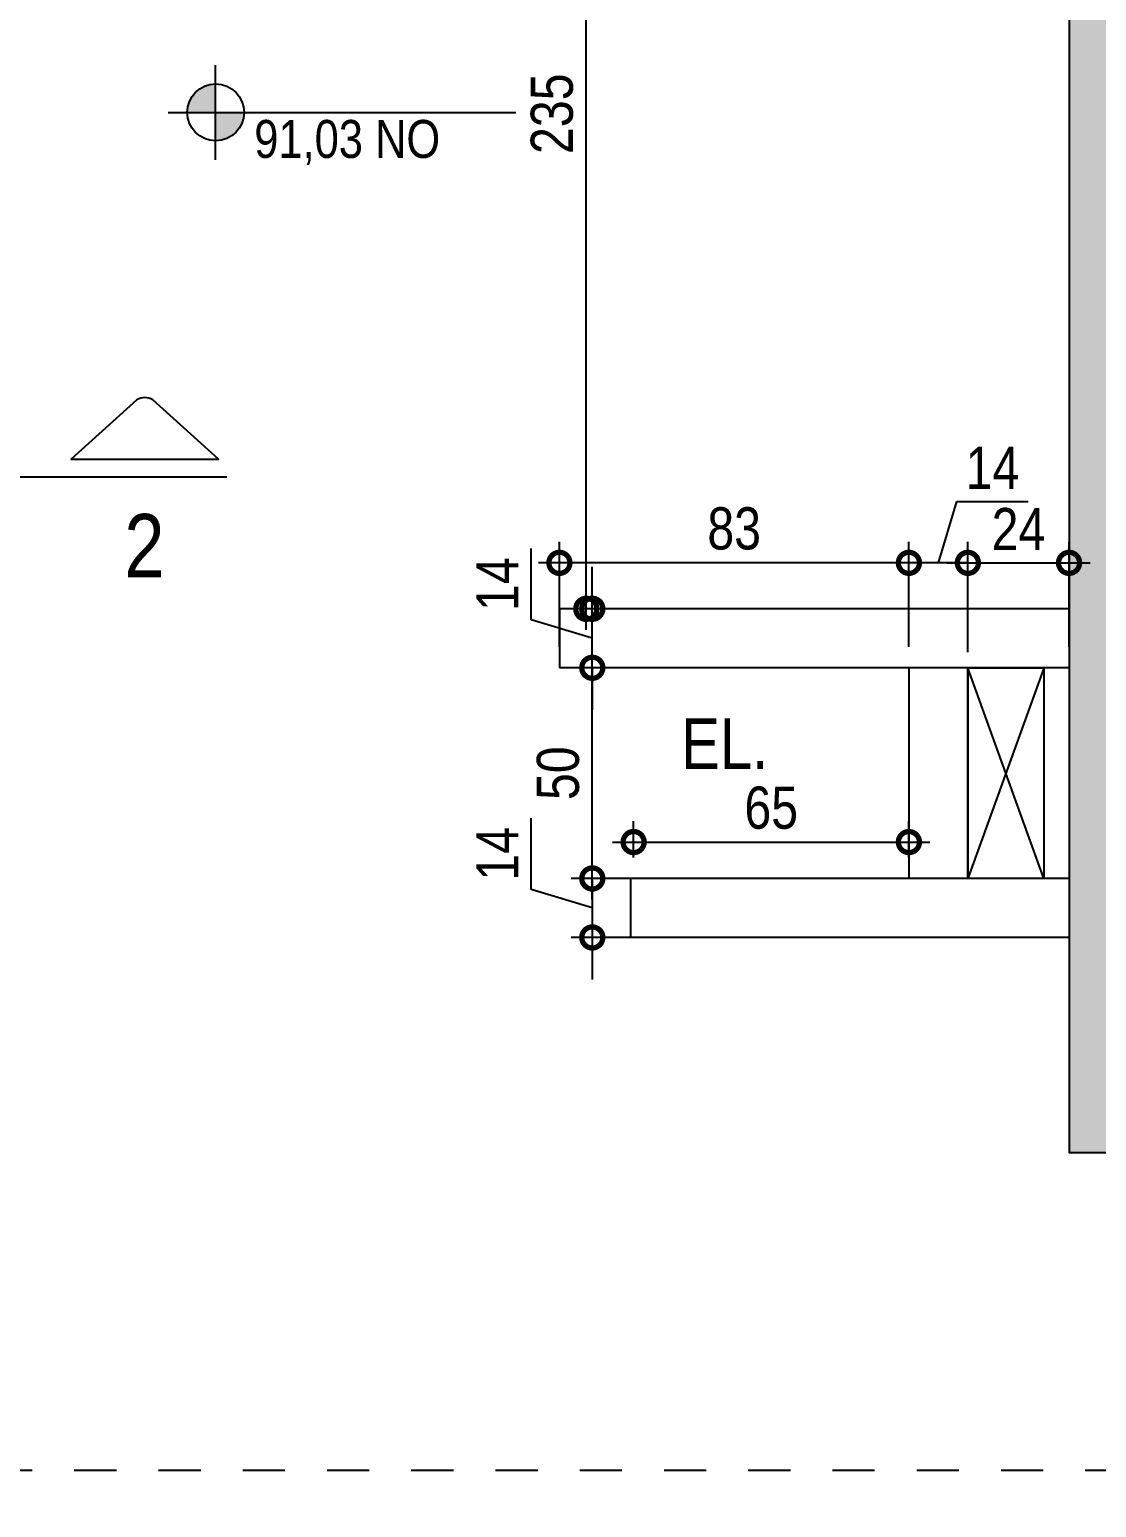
# Model space of a CAD drawing. Header units: metres. Extents: x -23 to 570, y -25 to 184.
# Drawn here: x 102.572 to 105.105, y 3.118 to 6.625 of the extents above; entities that cross this region are included whole.
import ezdxf
from ezdxf.enums import TextEntityAlignment as Align

# ---------------------------------------------------------------- set-up
doc = ezdxf.new("R2010")
doc.units = ezdxf.units.M
doc.header["$LTSCALE"] = 0.1
doc.linetypes.add('DUPLEX SUPERIOR$0$ESTILO_TQS_0004', pattern=[1.12, 0.5, -0.2, 0.01, -0.2, 0.01, -0.2])
for name, color, linetype in [('ARQ-DIM', 2, 'Continuous'), ('ARQ-SIM', 1, 'Continuous'), ('ARQ-TXT', 2, 'Continuous'), ('DUPLEX SUPERIOR$0$205', 7, 'DUPLEX SUPERIOR$0$ESTILO_TQS_0004'), ('DUPLEX SUPERIOR$0$3', 2, 'Continuous'), ('DUPLEX SUPERIOR$0$4', 2, 'Continuous'), ('DUPLEX SUPERIOR$0$ARQ-ALV OSSO', 5, 'Continuous'), ('DUPLEX SUPERIOR$0$ARQ-AUX1', 1, 'Continuous')]:
    doc.layers.add(name, color=color, linetype=linetype)
doc.styles.add('Adesa', font='ARIALN.TTF')
doc.styles.add('M50', font='ARIALN.TTF', dxfattribs={"height": 0.15})
doc.dimstyles.new('ADESA 1-0050', dxfattribs={"dimtxt": 0.1, "dimasz": 0.1, "dimexe": 0.05, "dimexo": 0.05, "dimgap": 0.03, "dimtad": 1, "dimdec": 1, "dimlfac": 100, "dimzin": 12, "dimtxsty": 'Adesa', "dimblk": 'DOTSMALL', "dimcen": 1, "dimdle": 0.05, "dimclrd": 1, "dimclre": 1, "dimclrt": 256, "dimazin": 3, "dimtm": 1e-09, "dimtfac": 1, "dimtdec": 1, "dimtmove": 1, "dimatfit": 0, "dimldrblk": 'DOTSMALL', "dimfxl": 0.8, "dimtvp": 2, "dimtolj": 1, "dimtzin": 0, "dimarcsym": 0})

# ---------------------------------------------------------------- blocks, each defined once
blk = doc.blocks.new('DUPLEX SUPERIOR$0$EST-LO-012-BAR-R00')
at = {"layer": 'DUPLEX SUPERIOR$0$3'}
h = blk.add_hatch(color=8, dxfattribs=at)
h.dxf.hatch_style = 1
h.paths.add_polyline_path([(12.990166, -733.007865), (-0.004452, -733.007865), (-0.004452, -859.007865), (12.990166, -859.007865)], flags=16)
h.paths.add_polyline_path([(12.990166, -474.009684), (-0.004452, -474.009684), (-0.004452, -600.009684), (12.990166, -600.009684)], flags=16)
h.paths.add_polyline_path([(12.990166, -41.006716), (0, -41.006716), (0, -167.006716), (12.990166, -167.006716)], flags=16)
h.paths.add_polyline_path([(-77.500305, 296.001179), (-239.500305, 296.001179), (-239.500305, 282.997389), (-77.500305, 282.997389)], flags=16)
h.paths.add_polyline_path([(1027.995156, -74.001904), (1014.985014, -74.001904), (1014.985014, -183.00198), (1012.995156, -183.00198), (1012.995156, -196.001904), (1027.995156, -196.001904)], flags=17)
h.paths.add_polyline_path([(-1534.999687, -396.002061), (-1547.999687, -396.002061), (-1547.999687, -566.99002), (-1534.999687, -566.99002), (-1534.999687, -458.002855), (-1532.999904, -458.002855), (-1532.999904, -445.003037), (-1534.999687, -445.003037)], flags=17)
h.paths.add_polyline_path([(-1547.999687, -245.000884), (-1547.999687, -74.000884), (-1534.999687, -74.000884), (-1534.999687, -183.000531), (-1532.999687, -183.000531), (-1532.999687, -196.000349), (-1534.999687, -196.000349), (-1534.999687, -245.000884)])
h.paths.add_polyline_path([(1027.995404, -566.99002), (1014.995404, -566.99002), (1014.995404, -458.001482), (1012.995404, -458.001482), (1012.995404, -444.99002), (1027.995404, -444.99002)])
h.paths.add_polyline_path([(-251.979379, -937.001358), (-251.979379, -924.001358), (-232.004486, -924.000659), (-232.004486, -855.000659), (-213.004486, -855.000659), (-213.004486, -924.000659), (-0.004452, -924.001358), (-0.004452, -415.003177), (-213.011238, -415.003177), (-213.011238, -482.000175), (-232.011238, -482.000175), (-232.011238, -396.003177), (280.995777, -396.003177), (280.995777, -409.003386), (12.995548, -409.003386), (12.995548, -937.001358)])
h.paths.add_polyline_path([(-517.003335, -245.000006), (-517.003335, 296.001179), (12.994618, 296.001179), (12.994618, -232.000209), (280.995777, -232.000209), (280.995777, -245), (0, -245), (0, 0), (-249.000312, 0), (-249.000312, 12.998784), (-0.000305, 12.998784), (-0.000305, 282.997389), (-504.003335, 282.997389), (-504.003335, -245.000006)])
h.paths.add_polyline_path([(-801.000061, -408.999165), (-520.003335, -408.999165), (-520.003335, -395.999165), (-801.000061, -395.999165)], flags=17)
h.paths.add_polyline_path([(719.496112, -409.003033), (719.496112, -396.003386), (459.996043, -396.003386), (459.996043, -541.004109), (472.996043, -541.004109), (472.996043, -409.003033)], flags=17)
h.paths.add_polyline_path([(719.496112, -232.000353), (472.996043, -232.000353), (472.996043, -99.999277), (459.996043, -99.999277), (459.996043, -245), (719.496112, -245)], flags=17)
h.paths.add_polyline_path([(-993.00031, -541.004109), (-980.00031, -541.004109), (-980.00031, -396.003386), (-1239.500379, -396.003386), (-1239.500379, -409.003386), (-993.00031, -409.003386)], flags=17)
h.paths.add_polyline_path([(-993.00031, -99.999277), (-993.00031, -232), (-1239.500379, -232), (-1239.500379, -245), (-980.00031, -245), (-980.00031, -99.999277)], flags=17)
h.paths.add_polyline_path([(-801.000061, -245), (-520.003335, -245), (-520.003335, -232), (-801.000061, -232)], flags=17)
h.paths.add_polyline_path([(-517.003335, -937.002217), (-352.982201, -937.002217), (-352.982201, -924.002217), (-504.003335, -924.002217), (-504.003335, -395.999165), (-517.003335, -395.999165)])
h.paths.add_polyline_path([(574.479516, -14.002855), (593.479516, -14.002855), (593.479516, 35.997145), (574.479516, 35.997145)])
h.paths.add_polyline_path([(574.479516, -677.000531), (593.479516, -677.000531), (593.479516, -627.000531), (574.479516, -627.000531)])
h.paths.add_polyline_path([(-1113.500883, -677.000531), (-1094.500883, -677.000531), (-1094.500883, -627.000531), (-1113.500883, -627.000531)])
h.paths.add_polyline_path([(-1113.500883, -14.002855), (-1094.500883, -14.002855), (-1094.500883, 35.997145), (-1113.500883, 35.997145)])
h.paths.add_polyline_path([(265.995777, -677.000531), (284.995777, -677.000531), (284.995777, -627.000531), (265.995777, -627.000531)])
h.paths.add_polyline_path([(265.995777, -14.002855), (284.995777, -14.002855), (284.995777, 35.997145), (265.995777, 35.997145)])
h.paths.add_polyline_path([(-805.000061, -677.000531), (-786.000061, -677.000531), (-786.000061, -627.000531), (-805.000061, -627.000531)])
h.paths.add_polyline_path([(-805.000061, -14.002855), (-786.000061, -14.002855), (-786.000061, 35.997145), (-805.000061, 35.997145)])
edge = h.paths.add_edge_path()
edge.add_line((-1547.999687, -566.99002), (-1547.999687, -396.002061))
edge.add_line((-1547.999687, -396.002061), (-1534.999687, -396.002061))
edge.add_line((-1534.999687, -396.002061), (-1534.999687, -445.003037))
edge.add_line((-1534.999687, -445.003037), (-1532.999904, -445.003037))
edge.add_line((-1532.999904, -445.003037), (-1532.999904, -458.002855))
edge.add_line((-1532.999904, -458.002855), (-1534.999687, -458.002855))
edge.add_line((-1534.999687, -458.002855), (-1534.999687, -566.99002))
edge.add_line((-1534.999687, -566.99002), (-1547.999904, -566.99002))
edge.add_line((1027.989198, -196.001904), (1012.995156, -196.001904))
edge.add_line((1012.995156, -196.001904), (1012.995156, -183.00198))
edge.add_line((1012.995156, -183.00198), (1014.985014, -183.00198))
edge.add_line((1014.985014, -183.00198), (1014.985014, -74.001904))
edge.add_line((1014.985014, -74.001904), (1027.995156, -74.001904))
edge.add_line((1027.995156, -74.001904), (1027.995156, -196.001904))
h.paths.add_polyline_path([(-1.560017, -178.478832), (-1.560017, -104.425285), (-24.535801, -104.425285), (-24.535801, -178.478832)], flags=25)
at = {"layer": 'DUPLEX SUPERIOR$0$4'}
h = blk.add_hatch(color=8, dxfattribs=at)
h.dxf.hatch_style = 1
h.paths.add_polyline_path([(-1094.500883, 35.997145), (-1113.500883, 35.997145), (-1113.500883, -14.002855), (-1094.500883, -14.002855)])
h.paths.add_polyline_path([(-786.000061, 35.997145), (-805.000061, 35.997145), (-805.000061, -14.002855), (-786.000061, -14.002855)])
h.paths.add_polyline_path([(-980.00031, -99.999277), (-993.00031, -99.999277), (-993.00031, -232), (-1239.500379, -232), (-1239.500379, -245), (-980.00031, -245)])
h.paths.add_polyline_path([(-980.00031, -396.003386), (-1239.500379, -396.003386), (-1239.500379, -409.003386), (-993.00031, -409.003386), (-993.00031, -541.004109), (-980.00031, -541.004109)])
h.paths.add_polyline_path([(-1534.999687, -396.002061), (-1547.999687, -396.002061), (-1547.999687, -566.99002), (-1534.999687, -566.99002), (-1534.999687, -458.002855), (-1532.999904, -458.002855), (-1532.999904, -445.003037), (-1534.999687, -445.003037)])
h.paths.add_polyline_path([(-2548.999343, 77.001566), (-2561.999343, 77.001566), (-2561.999343, -195.998214), (-2399.510997, -195.998214), (-2399.510997, -182.998214), (-2548.999343, -182.998214)], flags=17)
h.paths.add_polyline_path([(-2548.999822, -458.004942), (-2399.510997, -458.004942), (-2399.510997, -445.004942), (-2561.999822, -445.004942), (-2561.999822, -718.004952), (-2548.999822, -718.004952)], flags=17)
h.paths.add_polyline_path([(280.995777, -409.003386), (459.996043, -409.003386), (459.996043, -396.003386), (280.995777, -396.003386)])
h.paths.add_polyline_path([(1014.995404, -718.004952), (1027.995404, -718.004952), (1027.995404, -566.99002), (1014.995404, -566.99002)])
h.paths.add_polyline_path([(865.506331, -458.001482), (1012.995404, -458.001482), (1012.995404, -444.99002), (865.506331, -444.99002)])
h.paths.add_polyline_path([(865.506331, -196.001904), (1012.995156, -196.001904), (1012.995156, -183.00198), (865.506331, -183.00198)])
h.paths.add_polyline_path([(1014.995156, -74.001904), (1027.995156, -74.001904), (1027.995156, 77.000887), (1014.995156, 77.000887)])
h.paths.add_polyline_path([(280.995777, -245), (459.996043, -245), (459.996043, -232.000209), (280.995777, -232.000209)])
h.paths.add_polyline_path([(-57.501936, -245), (0, -245), (0, -225.996934), (-57.501936, -225.996934)])
h.paths.add_polyline_path([(-980.00031, -245), (-801.000061, -245), (-801.000061, -232), (-980.00031, -232)])
h.paths.add_polyline_path([(-980.00031, -409.003177), (-801.000061, -409.003177), (-801.000061, -395.999165), (-980.00031, -395.999165)])
h.paths.add_polyline_path([(-1547.999687, -74.000884), (-1534.999687, -74.000884), (-1534.999687, 77.000932), (-1547.999687, 77.000932)])
h.paths.add_polyline_path([(-1532.999687, -196.000349), (-1385.510847, -196.000349), (-1385.510847, -183.000531), (-1532.999687, -183.000531)])
h.paths.add_polyline_path([(-1547.999904, -718.004976), (-1534.999687, -718.004976), (-1534.999687, -566.99002), (-1547.999904, -566.99002)])
h.paths.add_polyline_path([(-1532.999904, -458.002855), (-1385.510832, -458.002855), (-1385.510832, -445.003037), (-1532.999904, -445.003037)])
h.paths.add_polyline_path([(-1548.000663, -396.002061), (-2253.500545, -396.002061), (-2253.500545, -409.001685), (-2008.001965, -409.001685), (-2008.001965, -540.996579), (-1995.001777, -540.996579), (-1995.001777, -409.00183), (-1548.000663, -409.00183)])
h.paths.add_polyline_path([(1245.999783, -327.001694), (1689.007686, -327.001694), (1689.007686, -314.001694), (1245.999783, -314.001694)])
h.paths.add_polyline_path([(-249.004459, -245.001553), (-236.004459, -245.001553), (-236.004459, -0.001553), (-249.004459, -0.001553)])
h.paths.add_polyline_path([(-1548.000446, -245.001325), (-1548.000446, -232.001024), (-1995.001965, -232.001024), (-1995.001965, -100.000624), (-2008.001965, -100.000624), (-2008.001965, -232.001325), (-2253.500545, -232.001325), (-2253.500545, -245.001325)])
h.paths.add_polyline_path([(-3223.007243, -327.001694), (-2779.99934, -327.001694), (-2779.99934, -314.001694), (-3223.007243, -314.001694)])
h.paths.add_polyline_path([(1015.01125, -327.001694), (1155.51125, -327.001694), (1155.51125, -314.001694), (1015.01125, -314.001694)])
h.paths.add_polyline_path([(-2689.510807, -327.001694), (-2549.010807, -327.001694), (-2549.010807, -314.001694), (-2689.510807, -314.001694)])
h.paths.add_polyline_path([(-3223.007243, -72.001699), (-3208.007243, -72.001699), (-3208.007243, -42.001699), (-3223.007243, -42.001699)])
h.paths.add_polyline_path([(-2962.007243, -72.001699), (-2947.007243, -72.001699), (-2947.007243, -42.001699), (-2962.007243, -42.001699)])
h.paths.add_polyline_path([(1413.007686, -72.001699), (1428.007686, -72.001699), (1428.007686, -42.001699), (1413.007686, -42.001699)])
h.paths.add_polyline_path([(1674.007686, -72.001699), (1689.007686, -72.001699), (1689.007686, -42.001699), (1674.007686, -42.001699)])
h.paths.add_polyline_path([(-3223.007243, -599.001687), (-3208.007243, -599.001687), (-3208.007243, -569.001687), (-3223.007243, -569.001687)])
h.paths.add_polyline_path([(-2962.007243, -599.001687), (-2947.007243, -599.001687), (-2947.007243, -569.001687), (-2962.007243, -569.001687)])
h.paths.add_polyline_path([(1413.007686, -599.001687), (1428.007686, -599.001687), (1428.007686, -569.001687), (1413.007686, -569.001687)])
h.paths.add_polyline_path([(1674.007686, -599.001687), (1689.007686, -599.001687), (1689.007686, -569.001687), (1674.007686, -569.001687)])
edge = h.paths.add_edge_path()
edge.add_line((-2399.510997, -445.004942), (-2561.999822, -445.004942))
edge.add_line((-2561.999822, -445.004942), (-2561.999822, -718.004952))
edge.add_line((-2561.999822, -718.004952), (-2548.999822, -718.004952))
edge.add_line((-2548.999822, -718.004952), (-2548.999822, -458.004942))
edge.add_line((-2548.999822, -458.004942), (-2399.510997, -458.004942))
edge.add_line((-2399.510997, -458.004942), (-2399.510997, -445.005172))
edge.add_line((-2561.999343, 77.001566), (-2561.999343, -195.998214))
edge.add_line((-2561.999343, -195.998214), (-2399.510997, -195.998214))
edge.add_line((-2399.510997, -195.998214), (-2399.510997, -182.998214))
edge.add_line((-2399.510997, -182.998214), (-2548.999343, -182.998214))
edge.add_line((-2548.999343, -182.998214), (-2548.999343, 77.001566))
edge.add_line((-2548.999343, 77.001566), (-2561.999822, 77.001566))
h.paths.add_polyline_path([(-1109.165788, -62.830897), (-1109.165788, -3.910365), (-1132.141572, -3.910365), (-1132.141572, -62.830897)], flags=9)
at = {"layer": 'DUPLEX SUPERIOR$0$205'}
blk.add_line((-3517.85276, -320.501693), (1995.986055, -320.501693), dxfattribs=at)
at = {"layer": 'DUPLEX SUPERIOR$0$3', "linetype": 'Continuous'}
blk.add_lwpolyline([(-517.003335, -937.002217), (-352.982201, -937.002217), (-352.982201, -924.002217), (-504.003335, -924.002217), (-504.003335, -395.999165), (-517.003335, -395.999165), (-517.003335, -937.002217)], dxfattribs=at)
blk = doc.blocks.new('DUPLEX SUPERIOR')
at = {"layer": 'DUPLEX SUPERIOR$0$ARQ-ALV OSSO'}
for p, q in [((-5.04, -4.4703, 0), (-4, -4.4703)), ((-5.04, -4.6103, 0), (-4, -4.6103)), ((-5.04, -5.1103, 0), (-3.8301, -5.1103, 0)), ((-5.0401, -5.2503, 0), (-3.8301, -5.2503, 0))]:
    blk.add_line(p, q, dxfattribs=at)
blk.add_lwpolyline([(-4, -4.4703), (-4, -4.6103)], dxfattribs=at)
at = {"layer": 'DUPLEX SUPERIOR$0$ARQ-ALV OSSO', "elevation": 0}
for points in [[(-4.7998, -5.1103), (-4.7998, -4.6103)], [(-4.6598, -5.1103), (-4.6598, -4.6103)], [(-3.8301, -5.2503), (-3.8301, -5.1103)]]:
    blk.add_lwpolyline(points, dxfattribs=at)
at = {"layer": 'DUPLEX SUPERIOR$0$ARQ-AUX1', "elevation": 0}
blk.add_lwpolyline([(-4.98, -4.6099), (-4.7998, -4.6103), (-4.7998, -5.1103), (-4.98, -5.1098)], close=True, dxfattribs=at)
for points in [[(-4.98, -4.6099), (-4.7998, -5.1103)], [(-4.98, -5.1098), (-4.7998, -4.6103)]]:
    blk.add_lwpolyline(points, dxfattribs=at)
at = {"linetype": 'Continuous', "xscale": 0.01, "yscale": 0.01, "zscale": 0.01}
blk.add_blockref('DUPLEX SUPERIOR$0$EST-LO-012-BAR-R00', (0, 0), dxfattribs=at)
blk = doc.blocks.new('NipAcOs')
at = {"layer": 'ARQ-SIM'}
h = blk.add_hatch(color=256, dxfattribs=at)
h.dxf.hatch_style = 1
h.paths.add_polyline_path([(0, 0.15, 0.414214), (-0.15, 0), (0, 0)])
h.paths.add_polyline_path([(0.15, 0), (0, 0), (0, -0.15, 0.414214)])
for p, q in [((0, -0.25), (0, 0.25)), ((-0.25, 0), (0.15, 0)), ((0.15, 0), (1.5834, 0))]:
    blk.add_line(p, q, dxfattribs=at)
blk.add_circle((0, 0), 0.15, dxfattribs=at)
at = {"style": 'Adesa'}
for p in [(0.204, 0.06), (0.204, -0.24)]:
    blk.add_attdef('000,00', p, '', height=0.2, dxfattribs=at)
blk = doc.blocks.new('ADESA-SIM CORT')
at = {"color": 3}
blk.add_lwpolyline([(1.7121, 0.3673), (1.4, 0.0861), (2.1, 0.0861), (1.7879, 0.3673)], dxfattribs=at)
blk.add_lwpolyline([(1.7879, 0.3673, 0.267949), (1.7121, 0.3673)], format="xyb", dxfattribs=at)
at = {"color": 2}
for points in [[(0.5212, 0), (0, 0)], [(0.7058, 0), (0.7293, 0)], [(2.1397, 0), (0.9139, 0)]]:
    blk.add_lwpolyline(points, dxfattribs=at)
at = {"color": 3, "style": 'Adesa'}
blk.add_attdef('A', text='', height=0.35, dxfattribs=at).set_placement((1.7393, -0.3247), align=Align.MIDDLE_CENTER)
blk = doc.blocks.new('_DotSmall')
at = {"color": 0, "linetype": 'ByBlock', "const_width": 0.5}
blk.add_lwpolyline([(-0.0625, 0, 1), (0.0625, 0, 1)], format="xyb", close=True, dxfattribs=at)
blk = doc.blocks.new('*D710')
at = {"layer": 'ARQ-DIM', "color": 1, "lineweight": -2, "transparency": 16777216}
for p, q in [((103.763, 4.5839), (103.763, 4.7534)), ((103.9082, 4.6103), (103.9082, 4.7103)), ((104.1543, 4.6103), (103.8582, 4.6103)), ((103.9082, 4.6103), (103.9082, 4.4703)), ((103.9082, 4.6103), (103.9082, 4.4703)), ((103.9082, 4.5403), (103.763, 4.5839)), ((104.1543, 4.4703), (103.8582, 4.4703)), ((103.9082, 4.4703), (103.9082, 4.3703))]:
    blk.add_line(p, q, dxfattribs=at)
at = {"layer": 'Defpoints', "color": 0, "transparency": 16777216}
for p in [(104.2043, 4.6103, 0), (103.9082, 4.4703), (104.2043, 4.4703, 0)]:
    blk.add_point(p, dxfattribs=at)
at = {"layer": 'ARQ-DIM', "color": 1, "lineweight": -2, "transparency": 16777216, "xscale": 0.1, "yscale": 0.1, "zscale": 0.1}
for p, rotation in [((103.9082, 4.6103), 270), ((103.9082, 4.4703), 90)]:
    blk.add_blockref('_DotSmall', p, dxfattribs=dict(at, rotation=rotation))
at = {"layer": 'ARQ-DIM', "transparency": 16777216, "insert": (103.6828, 4.6686), "char_height": 0.1, "attachment_point": 5, "rotation": 90, "style": 'Adesa'}
blk.add_mtext('\\A1;14', dxfattribs=at)
blk = doc.blocks.new('*D711')
at = {"layer": 'ARQ-DIM', "color": 1, "lineweight": -2, "transparency": 16777216}
for p, q in [((103.9082, 4.5603), (103.9082, 5.1603)), ((103.9563, 5.1103), (103.8582, 5.1103)), ((103.9563, 4.6103), (103.8582, 4.6103))]:
    blk.add_line(p, q, dxfattribs=at)
at = {"layer": 'Defpoints', "color": 0, "transparency": 16777216}
for p in [(103.9082, 5.1103), (104.0063, 5.1103, 0), (104.0063, 4.6103)]:
    blk.add_point(p, dxfattribs=at)
at = {"layer": 'ARQ-DIM', "color": 1, "lineweight": -2, "transparency": 16777216, "xscale": 0.1, "yscale": 0.1, "zscale": 0.1}
for p, rotation in [((103.9082, 5.1103), 90), ((103.9082, 4.6103), 270)]:
    blk.add_blockref('_DotSmall', p, dxfattribs=dict(at, rotation=rotation))
at = {"layer": 'ARQ-DIM', "transparency": 16777216, "insert": (103.8272, 4.8603), "char_height": 0.1, "attachment_point": 5, "rotation": 90, "style": 'Adesa'}
blk.add_mtext('\\A1;50', dxfattribs=at)
blk = doc.blocks.new('*D712')
at = {"layer": 'ARQ-DIM', "color": 1, "lineweight": -2, "transparency": 16777216}
for p, q in [((103.763, 5.2239), (103.763, 5.3933)), ((103.9082, 5.2503), (103.9082, 5.3503)), ((103.9563, 5.2503), (103.8582, 5.2503)), ((103.9082, 5.1103), (103.9082, 5.2503)), ((103.9082, 5.1103), (103.9082, 5.2503)), ((103.9082, 5.1803), (103.763, 5.2239)), ((103.9563, 5.1103), (103.8582, 5.1103)), ((103.9082, 5.1103), (103.9082, 5.0103))]:
    blk.add_line(p, q, dxfattribs=at)
at = {"layer": 'Defpoints', "color": 0, "transparency": 16777216}
for p in [(103.9082, 5.2503), (104.0063, 5.2503, 0), (104.0063, 5.1103)]:
    blk.add_point(p, dxfattribs=at)
at = {"layer": 'ARQ-DIM', "color": 1, "lineweight": -2, "transparency": 16777216, "xscale": 0.1, "yscale": 0.1, "zscale": 0.1}
for p, rotation in [((103.9082, 5.2503), 270), ((103.9082, 5.1103), 90)]:
    blk.add_blockref('_DotSmall', p, dxfattribs=dict(at, rotation=rotation))
at = {"layer": 'ARQ-DIM', "transparency": 16777216, "insert": (103.6828, 5.3086), "char_height": 0.1, "attachment_point": 5, "rotation": 90, "style": 'Adesa'}
blk.add_mtext('\\A1;14', dxfattribs=at)
blk = doc.blocks.new('*D713')
at = {"layer": 'ARQ-DIM', "color": 1, "lineweight": -2, "transparency": 16777216}
for p, q in [((103.8939, 5.2003), (103.8939, 7.6503)), ((103.9563, 7.6003), (103.8439, 7.6003)), ((103.9563, 5.2503), (103.8439, 5.2503))]:
    blk.add_line(p, q, dxfattribs=at)
at = {"layer": 'Defpoints', "color": 0, "transparency": 16777216}
for p in [(103.8939, 7.6003), (104.0063, 7.6003, 0), (104.0063, 5.2503, 0)]:
    blk.add_point(p, dxfattribs=at)
at = {"layer": 'ARQ-DIM', "color": 1, "lineweight": -2, "transparency": 16777216, "xscale": 0.1, "yscale": 0.1, "zscale": 0.1}
for p, rotation in [((103.8939, 7.6003), 90), ((103.8939, 5.2503), 270)]:
    blk.add_blockref('_DotSmall', p, dxfattribs=dict(at, rotation=rotation))
at = {"layer": 'ARQ-DIM', "transparency": 16777216, "insert": (103.8128, 6.4253), "char_height": 0.1, "attachment_point": 5, "rotation": 90, "style": 'Adesa'}
blk.add_mtext('\\A1;235', dxfattribs=at)
blk = doc.blocks.new('*D717')
at = {"layer": 'ARQ-DIM', "color": 1, "lineweight": -2, "transparency": 16777216}
for p, q in [((104.7998, 5.1475), (104.7998, 5.4094)), ((105.04, 5.1603), (105.04, 5.4094)), ((104.7498, 5.3594), (105.09, 5.3594))]:
    blk.add_line(p, q, dxfattribs=at)
at = {"layer": 'Defpoints', "color": 0, "transparency": 16777216}
for p in [(105.04, 5.3594), (104.7998, 5.0975, 0), (105.04, 5.1103, 0)]:
    blk.add_point(p, dxfattribs=at)
at = {"layer": 'ARQ-DIM', "color": 1, "lineweight": -2, "transparency": 16777216, "xscale": 0.1, "yscale": 0.1, "zscale": 0.1, "rotation": 180}
blk.add_blockref('_DotSmall', (104.7998, 5.3594), dxfattribs=at)
at = {"layer": 'ARQ-DIM', "color": 1, "lineweight": -2, "transparency": 16777216, "xscale": 0.1, "yscale": 0.1, "zscale": 0.1}
blk.add_blockref('_DotSmall', (105.04, 5.3594), dxfattribs=at)
at = {"layer": 'ARQ-DIM', "transparency": 16777216, "insert": (104.9199, 5.4396), "char_height": 0.1, "attachment_point": 5, "style": 'Adesa'}
blk.add_mtext('\\A1;24', dxfattribs=at)
blk = doc.blocks.new('*D718')
at = {"layer": 'ARQ-DIM', "color": 1, "lineweight": -2, "transparency": 16777216}
for p, q in [((104.7298, 5.3594), (104.7734, 5.5046)), ((104.7734, 5.5046), (104.9428, 5.5046)), ((104.6598, 5.1603), (104.6598, 5.4094)), ((104.7998, 5.1475), (104.7998, 5.4094)), ((104.6598, 5.3594), (104.5598, 5.3594)), ((104.7998, 5.3594), (104.6598, 5.3594)), ((104.7998, 5.3594), (104.6598, 5.3594)), ((104.7998, 5.3594), (104.8998, 5.3594))]:
    blk.add_line(p, q, dxfattribs=at)
at = {"layer": 'Defpoints', "color": 0, "transparency": 16777216}
for p in [(104.6598, 5.3594), (104.6598, 5.1103, 0), (104.7998, 5.0975, 0)]:
    blk.add_point(p, dxfattribs=at)
at = {"layer": 'ARQ-DIM', "color": 1, "lineweight": -2, "transparency": 16777216, "xscale": 0.1, "yscale": 0.1, "zscale": 0.1}
blk.add_blockref('_DotSmall', (104.6598, 5.3594), dxfattribs=at)
at = {"layer": 'ARQ-DIM', "color": 1, "lineweight": -2, "transparency": 16777216, "xscale": 0.1, "yscale": 0.1, "zscale": 0.1, "rotation": 180}
blk.add_blockref('_DotSmall', (104.7998, 5.3594), dxfattribs=at)
at = {"layer": 'ARQ-DIM', "transparency": 16777216, "insert": (104.8581, 5.5848), "char_height": 0.1, "attachment_point": 5, "style": 'Adesa'}
blk.add_mtext('\\A1;14', dxfattribs=at)
blk = doc.blocks.new('*D719')
at = {"layer": 'ARQ-DIM', "color": 1, "lineweight": -2, "transparency": 16777216}
for p, q in [((103.8301, 5.1603), (103.8301, 5.4094)), ((104.6598, 5.1603), (104.6598, 5.4094)), ((104.7098, 5.3594), (103.7801, 5.3594))]:
    blk.add_line(p, q, dxfattribs=at)
at = {"layer": 'Defpoints', "color": 0, "transparency": 16777216}
for p in [(103.8301, 5.3594), (103.8301, 5.1103, 0), (104.6598, 5.1103, 0)]:
    blk.add_point(p, dxfattribs=at)
at = {"layer": 'ARQ-DIM', "color": 1, "lineweight": -2, "transparency": 16777216, "xscale": 0.1, "yscale": 0.1, "zscale": 0.1, "rotation": 180}
blk.add_blockref('_DotSmall', (103.8301, 5.3594), dxfattribs=at)
at = {"layer": 'ARQ-DIM', "color": 1, "lineweight": -2, "transparency": 16777216, "xscale": 0.1, "yscale": 0.1, "zscale": 0.1}
blk.add_blockref('_DotSmall', (104.6598, 5.3594), dxfattribs=at)
at = {"layer": 'ARQ-DIM', "transparency": 16777216, "insert": (104.245, 5.4405), "char_height": 0.1, "attachment_point": 5, "style": 'Adesa'}
blk.add_mtext('\\A1;83', dxfattribs=at)
blk = doc.blocks.new('*D720')
at = {"layer": 'ARQ-DIM', "color": 1, "lineweight": -2, "transparency": 16777216}
for p, q in [((104.0063, 4.6603), (104.0063, 4.7467)), ((104.6598, 4.6603), (104.6598, 4.7467)), ((103.9563, 4.6967), (104.7098, 4.6967))]:
    blk.add_line(p, q, dxfattribs=at)
at = {"layer": 'Defpoints', "color": 0, "transparency": 16777216}
for p in [(104.6598, 4.6967), (104.0063, 4.6103), (104.6598, 4.6103, 0)]:
    blk.add_point(p, dxfattribs=at)
at = {"layer": 'ARQ-DIM', "color": 1, "lineweight": -2, "transparency": 16777216, "xscale": 0.1, "yscale": 0.1, "zscale": 0.1, "rotation": 180}
blk.add_blockref('_DotSmall', (104.0063, 4.6967), dxfattribs=at)
at = {"layer": 'ARQ-DIM', "color": 1, "lineweight": -2, "transparency": 16777216, "xscale": 0.1, "yscale": 0.1, "zscale": 0.1}
blk.add_blockref('_DotSmall', (104.6598, 4.6967), dxfattribs=at)
at = {"layer": 'ARQ-DIM', "transparency": 16777216, "insert": (104.333, 4.7777), "char_height": 0.1, "attachment_point": 5, "style": 'Adesa'}
blk.add_mtext('\\A1;65', dxfattribs=at)

msp = doc.modelspace()

# ---------------------------------------------------------------- block references
at = {"rotation": 180}
msp.add_blockref('DUPLEX SUPERIOR', (100, 0), dxfattribs=at)

# ---------------------------------------------------------------- next in the draw order: block references
at = {"layer": 'ARQ-SIM'}
ref = msp.add_blockref('NipAcOs', (103.014, 6.4284, 0), dxfattribs=dict(at, xscale=0.45, yscale=0.45, zscale=0.45))
ref.add_attrib('000,00', '91,03 NO', (103.1058, 6.3204, 0), dxfattribs={"layer": '0', "color": 2, "height": 0.09, "style": 'Adesa'})
ref = msp.add_blockref('ADESA-SIM CORT', (101.9711, 5.5627), dxfattribs=dict(at, xscale=0.5, yscale=0.5, zscale=0.5))
ref.add_attrib('A', '2', dxfattribs={"layer": '0', "color": 4, "height": 0.15, "style": 'Adesa'}).set_placement((102.845, 5.4003), align=Align.MIDDLE_CENTER)

# ---------------------------------------------------------------- next in the draw order: texts
at = {"layer": 'ARQ-TXT', "style": 'M50'}
msp.add_text('EL.', height=0.12, dxfattribs=at).set_placement((104.2227, 4.9305, 0.0226), align=Align.MIDDLE)

# ---------------------------------------------------------------- next in the draw order: dimensions: what is measured, and where the dimension line sits
at = {"layer": 'ARQ-DIM'}
for base, p1, p2, picture, middle in [((103.8939, 7.6003), (104.0063, 5.2503, 0), (104.0063, 7.6003, 0), '*D713', (103.8128, 6.4253)), ((103.9082, 5.2503), (104.0063, 5.1103), (104.0063, 5.2503, 0), '*D712', (103.6828, 5.2539)), ((103.9082, 5.1103), (104.0063, 4.6103), (104.0063, 5.1103, 0), '*D711', (103.8272, 4.8603)), ((103.9082, 4.4703), (104.2043, 4.6103, 0), (104.2043, 4.4703, 0), '*D710', (103.6828, 4.6139))]:
    dim = msp.add_linear_dim(base=base, p1=p1, p2=p2, angle=90, dimstyle='ADESA 1-0050', dxfattribs=at)
    dim.commit()
    dim.dimension.update_dxf_attribs({"geometry": picture, "text_midpoint": middle})
for base, p1, p2, picture, middle in [((104.6598, 5.3594), (104.7998, 5.0975, 0), (104.6598, 5.1103, 0), '*D718', (104.8034, 5.5848)), ((103.8301, 5.3594), (104.6598, 5.1103, 0), (103.8301, 5.1103, 0), '*D719', (104.245, 5.4405)), ((105.04, 5.3594), (104.7998, 5.0975, 0), (105.04, 5.1103, 0), '*D717', (104.9199, 5.4396))]:
    dim = msp.add_linear_dim(base=base, p1=p1, p2=p2, dimstyle='ADESA 1-0050', dxfattribs=at)
    dim.commit()
    dim.dimension.update_dxf_attribs({"geometry": picture, "text_midpoint": middle})
dim = msp.add_linear_dim(base=(104.6598, 4.6967), p1=(104.0063, 4.6103), p2=(104.6598, 4.6103, 0), dimstyle='ADESA 1-0050', override={"dimdec": 0}, dxfattribs=at)
dim.commit()
dim.dimension.update_dxf_attribs({"geometry": '*D720', "text_midpoint": (104.333, 4.7777)})

doc.saveas('drawing.dxf')
